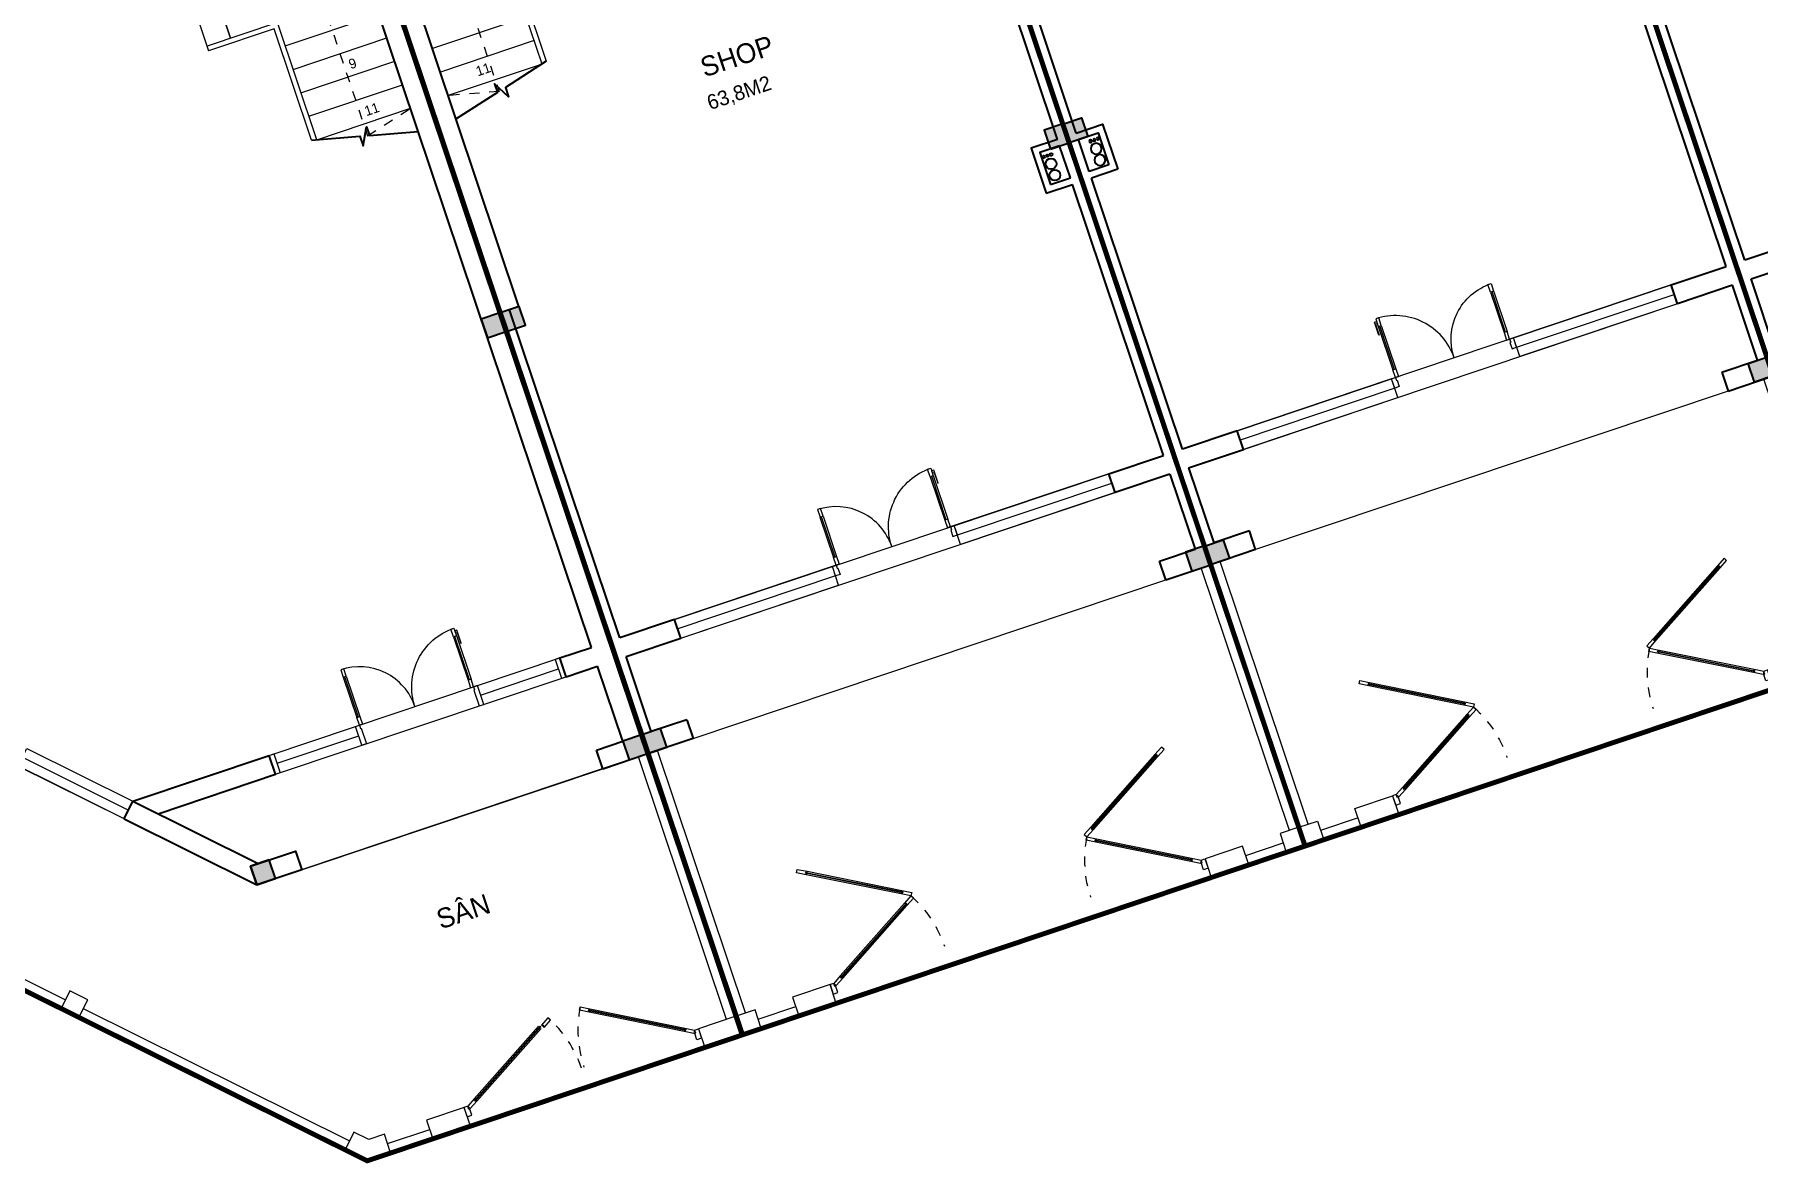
# Model space of a CAD drawing. Header units: metres. Extents: x 568336 to 569219, y 2065964 to 2066430.
# Drawn here: x 568388.86 to 568406.29, y 2065965.14 to 2065976.56 of the extents above; entities that cross this region are included whole.
import ezdxf

# ---------------------------------------------------------------- set-up
doc = ezdxf.new("R2010")
doc.units = ezdxf.units.M
for name, pattern in [('$AUDIT_BAD_LTYPE2', [0]), ('CENTER', [2, 1.25, -0.25, 0.25, -0.25]), ('HIDDEN', [0.375, 0.25, -0.125]), ('HIDDEN2', [0.1875, 0.125, -0.0625])]:
    doc.linetypes.add(name, pattern=pattern)
doc.layers.get('0').update_dxf_attribs({"linetype": 'CONTINUOUS'})
doc.layers.add('-AREA', color=2, linetype='CONTINUOUS', plot=False)
for name, color, linetype, lineweight in [('-CENTER', 143, 'CENTER', 13), ('-CONCRETE', 1, 'CONTINUOUS', 35), ('-DOOR', 137, 'CONTINUOUS', 9), ('-HATCH', 8, 'CONTINUOUS', 5), ('-KH', 143, 'CONTINUOUS', 13), ('-LINE1', 7, 'CONTINUOUS', 18), ('-LINE2', 252, 'CONTINUOUS', 9), ('-STEEL1', 1, 'CONTINUOUS', 35), ('-TEXT', 7, 'CONTINUOUS', 15), ('-WALL', 4, 'CONTINUOUS', 35), ('A-NET THAY', 125, 'CONTINUOUS', 18), ('TEXT25', 2, 'CONTINUOUS', 13)]:
    doc.layers.add(name, color=color, linetype=linetype, lineweight=lineweight)
for name, color, linetype in [('-RANH GIOI LO DAT', 12, 'CONTINUOUS'), ('APOLIC', 7, 'CONTINUOUS'), ('ChiaLo', 128, 'CENTER'), ('ViaHeS', 32, 'CONTINUOUS')]:
    doc.layers.add(name, color=color, linetype=linetype)
doc.styles.add('SVN_AVO_thuong', font='')
doc.styles.add('T1', font='', dxfattribs={"height": 200})
doc.styles.get('SVN_AVO_thuong').set_extended_font_data('SVN-Avo')
doc.styles.get('T1').set_extended_font_data('VNgeometric Light')

# ---------------------------------------------------------------- blocks, each defined once
blk = doc.blocks.new('*U8')
for points in [[(22, 564), (22, 734), (50, 734), (50, 706), (27, 706), (27, 564)], [(0, 0), (50, 0), (50, -40), (60, -40), (60, -123), (0, -123)], [(1599, 0), (1549, 0), (1549, -40), (1539, -40), (1539, -123), (1599, -123)]]:
    blk.add_lwpolyline(points, close=True)
for points in [[(50, 670), (90, 670), (90, 770), (50, 770), (50, 670)], [(50, 673), (50, 100)], [(1549, 629), (1509, 629), (1509, 729), (1549, 729), (1549, 629)], [(1549, 632), (1549, 100)], [(50, 100), (90, 100), (90, 0), (50, 0), (50, 100)], [(1549, 100), (1509, 100), (1509, 0), (1549, 0), (1549, 100)]]:
    blk.add_lwpolyline(points)
at = {"ltscale": 0.3}
for points in [[(820, 0, 0.414214), (50, 770, 0.414214)], [(820, 0, -0.414214), (1549, 729, -0.414214)]]:
    blk.add_lwpolyline(points, format="xyb", dxfattribs=at)
at = {"layer": 'APOLIC', "linetype": '$AUDIT_BAD_LTYPE2'}
for p, q in [((70, 100), (70, 670)), ((90, 670), (90, 100)), ((1509, 629), (1509, 100)), ((1529, 100), (1529, 629))]:
    blk.add_line(p, q, dxfattribs=at)
blk = doc.blocks.new('A$C5C575821')
at = {"layer": '-CONCRETE'}
h = blk.add_hatch(color=256, dxfattribs=at)
h.dxf.hatch_style = 1
h.paths.add_polyline_path([(0, 200), (0, 0), (200, 0), (200, 200)])
blk.add_lwpolyline([(0, 0), (200, 0), (200, 200), (0, 200)], close=True, dxfattribs=at)
blk = doc.blocks.new('TRUC M4')
at = {"layer": '-WALL'}
for p in [(-200, 14600), (5600, 14600), (-200, 9000), (5600, 9000), (-200, 4300), (5600, 4300), (-200, -200), (5600, -200)]:
    blk.add_blockref('A$C5C575821', p, dxfattribs=at)
blk = doc.blocks.new('cua 2 canh')
at = {"ltscale": 100}
for p, q in [((205834, 29901), (204986, 29411)), ((205003, 29381), (205852, 29871)), ((205834, 28761), (204986, 29251)), ((205003, 29281), (205852, 28791))]:
    blk.add_line(p, q, dxfattribs=at)
at = {"color": 8, "ltscale": 100}
for points in [[(204983, 29395), (204988, 29387), (205854, 29887), (205849, 29895)], [(204983, 29267), (204988, 29275), (205854, 28775), (205849, 28767)]]:
    blk.add_lwpolyline(points, close=True, dxfattribs=at)
at = {"ltscale": 100}
for points in [[(205841, 29890), (205849, 29895), (205854, 29887), (205846, 29882), (205852, 29871), (205938, 29921), (205921, 29951), (205834, 29901)], [(204917, 29331), (205003, 29381), (204997, 29392), (204988, 29387), (204983, 29395), (204992, 29400), (204986, 29411), (204899, 29361)], [(204917, 29331), (205003, 29281), (204997, 29270), (204988, 29275), (204983, 29267), (204992, 29262), (204986, 29251), (204899, 29301)], [(205841, 28772), (205849, 28767), (205854, 28775), (205846, 28780), (205852, 28791), (205938, 28741), (205921, 28711), (205834, 28761)], [(205928, 28706), (205938, 28706), (205938, 28741), (205978, 28741), (205978, 28641), (205928, 28641)]]:
    blk.add_lwpolyline(points, close=True, dxfattribs=at)
at = {"color": 8, "linetype": 'HIDDEN', "ltscale": 10}
blk.add_arc((205938, 28741), 1180, 150, 180, dxfattribs=at)
blk = doc.blocks.new('M4- T1')
at = {"layer": '-CONCRETE'}
for centre, radius in [((722483, 35987, 0), 13), ((722532, 35897, 0), 55), ((722522, 35987, 0), 13), ((722563, 35987, 0), 13), ((722532, 35776, 0), 55)]:
    blk.add_circle(centre, radius, dxfattribs=at)
at = {"layer": '-DOOR'}
for p, q in [((717458, 32741), (719140, 32741)), ((720440, 32741), (722088, 32741))]:
    blk.add_line(p, q, dxfattribs=at)
for points in [[(719213, 32741), (717458, 32741), (717458, 32541), (722088, 32541), (722088, 32741), (720366, 32741)], [(719140, 32641), (717458, 32641)], [(720440, 32641), (722088, 32641)]]:
    blk.add_lwpolyline(points, dxfattribs=at)
for points in [[(719140, 32741), (717458, 32741), (717458, 32541), (719140, 32541)], [(720440, 32741), (722088, 32741), (722088, 32541), (720440, 32541)]]:
    blk.add_lwpolyline(points, close=True, dxfattribs=at)
at = {"layer": '-HATCH'}
blk.add_line((717458, 32741), (722088, 32741), dxfattribs=at)
at = {"layer": '-KH', "linetype": 'HIDDEN2', "ltscale": 5}
blk.add_line((717473, 38366), (716973, 38491), dxfattribs=at)
blk.add_lwpolyline([(718722, 40241), (717473, 40241), (717473, 38366)], dxfattribs=at)
at = {"layer": '-LINE1'}
for p, q in [((717973, 38491), (717973, 39741)), ((718023, 39691), (718023, 38504)), ((717253, 31541), (722293, 31541))]:
    blk.add_line(p, q, dxfattribs=at)
at = {"layer": '-LINE1', "lineweight": 18}
for p, q in [((717973, 38991), (716973, 38991)), ((717973, 38741), (716973, 38741)), ((717973, 38491), (716973, 38491)), ((716773, 32541), (716773, 28541)), ((722773, 32541), (722773, 28541)), ((716872, 28741), (716872, 31541)), ((722673, 28741), (722673, 31541)), ((716973, 28641), (717373, 28641)), ((722173, 28641), (722573, 28641))]:
    blk.add_line(p, q, dxfattribs=at)
for points in [[(716773, 28541), (716973, 28541), (716973, 28741), (716773, 28741)], [(717373, 28541), (717773, 28541), (717773, 28741), (717373, 28741)], [(721773, 28541), (722173, 28541), (722173, 28741), (721773, 28741)], [(722573, 28541), (722773, 28541), (722773, 28741), (722573, 28741)]]:
    blk.add_lwpolyline(points, close=True, dxfattribs=at)
at = {"layer": '-RANH GIOI LO DAT', "linetype": 'HIDDEN', "ltscale": 10, "const_width": 50}
blk.add_lwpolyline([(716773, 48541), (722773, 48541), (722773, 28541), (716773, 28541)], close=True, dxfattribs=at)
at = {"layer": '-WALL'}
for p, q in [((722773, 46541), (722773, 32541)), ((722672, 36111), (722672, 46341)), ((716773, 40741), (716773, 32541)), ((716972, 36241), (716972, 40741)), ((716872, 32741), (716872, 36241)), ((716972, 36241), (716872, 36241)), ((722672, 35701), (722672, 36041)), ((722392, 35631), (722672, 35631)), ((722462, 35701), (722672, 35701)), ((722672, 32741), (722672, 35631)), ((717458, 32741), (716872, 32741)), ((717458, 32541), (717458, 32741)), ((722088, 32541), (722088, 32741)), ((722088, 32541), (722088, 32741)), ((722088, 32741), (722672, 32741)), ((716773, 32541), (716773, 31541)), ((716872, 32541), (717458, 32541)), ((716872, 31741), (716872, 32541)), ((722673, 32541), (722088, 32541)), ((722673, 32541), (722673, 31741)), ((722773, 31541), (722773, 32541)), ((717253, 31741), (716872, 31741)), ((717253, 31741), (717253, 31541)), ((722293, 31741), (722673, 31741)), ((722293, 31541), (722293, 31741)), ((717253, 31541), (716773, 31541)), ((722293, 31541), (722773, 31541))]:
    blk.add_line(p, q, dxfattribs=at)
for points in [[(718023, 38504), (717546, 38384), (717546, 38283), (717453, 38455), (717453, 38361), (716973, 38241)], [(722672, 36111), (722392, 36111), (722392, 35631)], [(722672, 36041), (722462, 36041), (722462, 35701)]]:
    blk.add_lwpolyline(points, dxfattribs=at)
at = {"layer": '-DOOR', "xscale": -0.8130081300813009, "yscale": 0.8130081300813009, "zscale": 0.8130081300813009}
blk.add_blockref('*U8', (720440, 32741), dxfattribs=at)
at = {"layer": '-STEEL1'}
blk.add_blockref('TRUC M4', (716973, 31741), dxfattribs=at)
at = {"layer": 'A-NET THAY', "color": 2, "true_color": 0xf1eb1f, "xscale": -1}
blk.add_blockref('cua 2 canh', (923751, 0), dxfattribs=at)
at = {"layer": 'A-NET THAY', "color": 2, "true_color": 0xf1eb1f}
blk.add_blockref('cua 2 canh', (515794, 0), dxfattribs=at)
at = {"layer": '-TEXT', "style": 'T1'}
blk.add_text('11', height=100, rotation=360, dxfattribs=at).set_placement((717318, 38579))
at = {"layer": 'TEXT25'}
for s, height, style, p in [('SHOP', 200, 'SVN_AVO_thuong', (719488, 37839)), ('63,8M2', 150, 'T1', (719435, 37508))]:
    blk.add_text(s, height=height, rotation=360, dxfattribs=dict(at, style=style)).set_placement(p)
blk = doc.blocks.new('*U31')
for points in [[(22, 564), (22, 734), (50, 734), (50, 706), (27, 706), (27, 564)], [(0, 0), (50, 0), (50, -40), (60, -40), (60, -246), (0, -246)], [(1599, 0), (1549, 0), (1549, -40), (1539, -40), (1539, -246), (1599, -246)]]:
    blk.add_lwpolyline(points, close=True)
for points in [[(50, 670), (90, 670), (90, 770), (50, 770), (50, 670)], [(50, 673), (50, 100)], [(1549, 629), (1509, 629), (1509, 729), (1549, 729), (1549, 629)], [(1549, 632), (1549, 100)], [(50, 100), (90, 100), (90, 0), (50, 0), (50, 100)], [(1549, 100), (1509, 100), (1509, 0), (1549, 0), (1549, 100)]]:
    blk.add_lwpolyline(points)
at = {"ltscale": 0.3}
for points in [[(820, 0, 0.414214), (50, 770, 0.414214)], [(820, 0, -0.414214), (1549, 729, -0.414214)]]:
    blk.add_lwpolyline(points, format="xyb", dxfattribs=at)
at = {"layer": 'APOLIC', "linetype": '$AUDIT_BAD_LTYPE2'}
for p, q in [((70, 100), (70, 670)), ((90, 670), (90, 100)), ((1509, 629), (1509, 100)), ((1529, 100), (1529, 629))]:
    blk.add_line(p, q, dxfattribs=at)
blk = doc.blocks.new('TRUC M7')
at = {"layer": '-WALL'}
for p in [(-200, 11772), (4900, 11772), (6600, 11772), (-200, 6172), (-200, 1471), (6600, 1472), (-200, -199), (2630, -3028), (6600, -3028)]:
    blk.add_blockref('A$C5C575821', p, dxfattribs=at)
blk = doc.blocks.new('cong 2 canh')
at = {"ltscale": 100}
for p, q in [((547984, -107651), (547135, -108141)), ((547153, -108172), (548002, -107682)), ((549365, -108172), (548516, -107682)), ((548534, -107651), (549382, -108141))]:
    blk.add_line(p, q, dxfattribs=at)
at = {"color": 8, "ltscale": 100}
for points in [[(548004, -107666), (547999, -107657), (547133, -108157), (547138, -108166)], [(548514, -107666), (548519, -107657), (549385, -108157), (549380, -108166)]]:
    blk.add_lwpolyline(points, close=True, dxfattribs=at)
at = {"ltscale": 100}
for points in [[(548103, -107601), (548016, -107651), (548022, -107662), (548031, -107657), (548036, -107666), (548027, -107671), (548034, -107682), (548120, -107632)], [(548447, -107601), (548534, -107651), (548527, -107662), (548519, -107657), (548514, -107666), (548522, -107671), (548516, -107682), (548430, -107632)], [(547059, -108226), (547049, -108226), (547049, -108191), (547009, -108191), (547009, -108291), (547059, -108291)], [(547147, -108161), (547138, -108166), (547133, -108157), (547142, -108152), (547135, -108141), (547049, -108191), (547066, -108222), (547153, -108172)], [(549371, -108161), (549380, -108166), (549385, -108157), (549376, -108152), (549382, -108141), (549469, -108191), (549451, -108222), (549365, -108172)], [(549459, -108226), (549469, -108226), (549469, -108191), (549509, -108191), (549509, -108291), (549459, -108291)]]:
    blk.add_lwpolyline(points, close=True, dxfattribs=at)
at = {"color": 8, "linetype": 'HIDDEN', "ltscale": 10}
for centre, start, end in [((547081, -108191), 0, 30), ((549469, -108191), 150, 180)]:
    blk.add_arc(centre, 1180, start, end, dxfattribs=at)
blk = doc.blocks.new('M7-T1')
at = {"layer": '-AREA'}
blk.add_lwpolyline([(204810, -168726), (200638, -168726), (197810, -165896), (197810, -153726), (204810, -153726)], close=True, dxfattribs=at)
at = {"layer": '-DOOR'}
for p, q in [((201175, -167526), (204275, -167526)), ((201225, -167626), (202095, -167626)), ((203395, -167626), (204225, -167626)), ((201175, -167726), (204275, -167726))]:
    blk.add_line(p, q, dxfattribs=at)
for points in [[(198872, -166677), (199721, -167526), (199580, -167667), (198731, -166819)], [(201225, -167726), (201175, -167726), (201175, -167526), (201225, -167526)], [(204225, -167726), (204275, -167726), (204275, -167526), (204225, -167526)]]:
    blk.add_lwpolyline(points, close=True, dxfattribs=at)
blk.add_lwpolyline([(198802, -166748), (199650, -167596)], dxfattribs=at)
at = {"layer": '-KH', "linetype": 'HIDDEN2', "ltscale": 5}
blk.add_line((204110, -161901), (204610, -161776), dxfattribs=at)
blk.add_lwpolyline([(202860, -160026), (204110, -160026), (204110, -161901)], dxfattribs=at)
at = {"layer": '-LINE1'}
for p, q in [((202860, -160526), (202860, -159526)), ((202860, -159526), (202860, -160576)), ((203110, -160526), (203110, -159526)), ((203110, -159526), (203110, -160526)), ((203610, -160526), (202860, -160526)), ((203610, -161776), (203610, -160526)), ((203560, -160576), (202860, -160576)), ((203560, -161764), (203560, -160576))]:
    blk.add_line(p, q, dxfattribs=at)
at = {"layer": '-LINE1', "lineweight": 18}
for p, q in [((203610, -160776), (204610, -160776)), ((203610, -161026), (204610, -161026)), ((203610, -161276), (204610, -161276)), ((203610, -161526), (204610, -161526)), ((203610, -161776), (204610, -161776)), ((204610, -162026), (204610, -162026))]:
    blk.add_line(p, q, dxfattribs=at)
at = {"layer": '-LINE1', "linetype": 'Continuous', "ltscale": 10}
for points in [[(196057, -166832), (198437, -169211)], [(204710, -171526), (204710, -168726)], [(198578, -169353), (200704, -171478)], [(200893, -171526), (200775, -171408), (200633, -171549), (200810, -171726)], [(200810, -171726), (201060, -171726), (201060, -171526), (200893, -171526)], [(201060, -171626), (201510, -171626)]]:
    blk.add_lwpolyline(points, dxfattribs=at)
blk.add_lwpolyline([(198366, -169282), (198507, -169423), (198649, -169282), (198507, -169140)], close=True, dxfattribs=at)
at = {"layer": '-LINE1', "lineweight": 18}
for points in [[(201510, -171726), (201910, -171726), (201910, -171526), (201510, -171526)], [(204410, -171726), (204810, -171726), (204810, -171526), (204410, -171526)]]:
    blk.add_lwpolyline(points, close=True, dxfattribs=at)
at = {"layer": '-LINE2'}
for p, q in [((201175, -167726), (204275, -167726)), ((200640, -168726), (204330, -168726))]:
    blk.add_line(p, q, dxfattribs=at)
at = {"layer": '-RANH GIOI LO DAT', "linetype": 'HIDDEN', "ltscale": 10, "const_width": 50}
blk.add_lwpolyline([(204810, -151726), (195810, -151726), (195810, -166726), (200810, -171726), (204810, -171726)], close=True, dxfattribs=at)
at = {"layer": '-WALL'}
for p, q in [((204810, -168726), (204810, -153726)), ((204610, -167526), (204610, -159226)), ((199580, -167667), (199721, -167526)), ((199721, -167526), (201175, -167526)), ((199721, -167526), (200721, -168526)), ((201175, -167726), (201175, -167526)), ((204275, -167526), (204610, -167526)), ((204275, -167726), (204275, -167526)), ((199580, -167667), (200638, -168726)), ((199921, -167726), (201175, -167726)), ((204275, -167726), (204610, -167726)), ((204610, -168526), (204610, -167726)), ((204330, -168526), (204610, -168526)), ((204330, -168726), (204330, -168526)), ((204330, -168726), (204810, -168726))]:
    blk.add_line(p, q, dxfattribs=at)
blk.add_lwpolyline([(203560, -161764), (204036, -161883), (204036, -161984), (204130, -161813), (204130, -161906), (204610, -162026)], dxfattribs=at)
blk.add_lwpolyline([(200640, -168526), (201120, -168526), (201120, -168726), (200640, -168726)], close=True, dxfattribs=at)
at = {"layer": '-DOOR', "xscale": -0.8130081300813009, "yscale": 0.8130081300813009, "zscale": 0.8130081300813009}
blk.add_blockref('*U31', (203395, -167526), dxfattribs=at)
at = {"layer": '-LINE1', "rotation": 0.001305204122530987}
blk.add_blockref('cong 2 canh', (-345102, -63347), dxfattribs=at)
at = {"layer": '-STEEL1'}
blk.add_blockref('TRUC M7', (198010, -165697), dxfattribs=at)
at = {"layer": '-TEXT', "style": 'T1'}
for s, p in [('9', (204162, -161211)), ('11', (204162, -161711))]:
    blk.add_text(s, height=100, rotation=360, dxfattribs=at).set_placement(p)
at = {"layer": 'TEXT25', "style": 'SVN_AVO_thuong'}
blk.add_text('SÂN', height=200, rotation=0, dxfattribs=at).set_placement((202258, -169745))

msp = doc.modelspace()

# ---------------------------------------------------------------- linework, layer by layer
at = {"layer": 'ChiaLo', "ltscale": 5}
for points in [[(568401.033, 2065989.224), (568407.396, 2065970.263)], [(568395.344, 2065987.315), (568401.707, 2065968.354)], [(568389.656, 2065985.406), (568396.019, 2065966.445)]]:
    msp.add_lwpolyline(points, dxfattribs=at)
at = {"layer": 'ViaHeS'}
msp.add_lwpolyline([(568377.91, 2066007.834), (568495.31, 2066047.233), (568501.415, 2066044.014), (568510.44, 2066012.22), (568505.716, 2066003.259), (568392.227, 2065965.173), (568385.896, 2065968.322), (568374.761, 2066001.503)], close=True, dxfattribs=at)

# ---------------------------------------------------------------- block references
at = {"layer": '-CENTER', "color": 2, "true_color": 0xf1eb1f, "yscale": 0.001, "zscale": 0.001}
for p, xscale, rotation in [((567736.949, 2065715.159), 0.001, 18.55149973248752), ((569096.004, 2066171.251), -0.001, 18.55149990383196), ((567725.572, 2065711.341), 0.001, 18.55149973248752)]:
    msp.add_blockref('M4- T1', p, dxfattribs=dict(at, xscale=xscale, rotation=rotation))
at = {"layer": '-WALL', "color": 2, "true_color": 0xf1eb1f, "xscale": 0.001, "yscale": 0.001, "zscale": 0.001, "rotation": 18.55129228274907}
msp.add_blockref('M7-T1', (568147.213, 2066064.086), dxfattribs=at)

doc.saveas('drawing.dxf')
